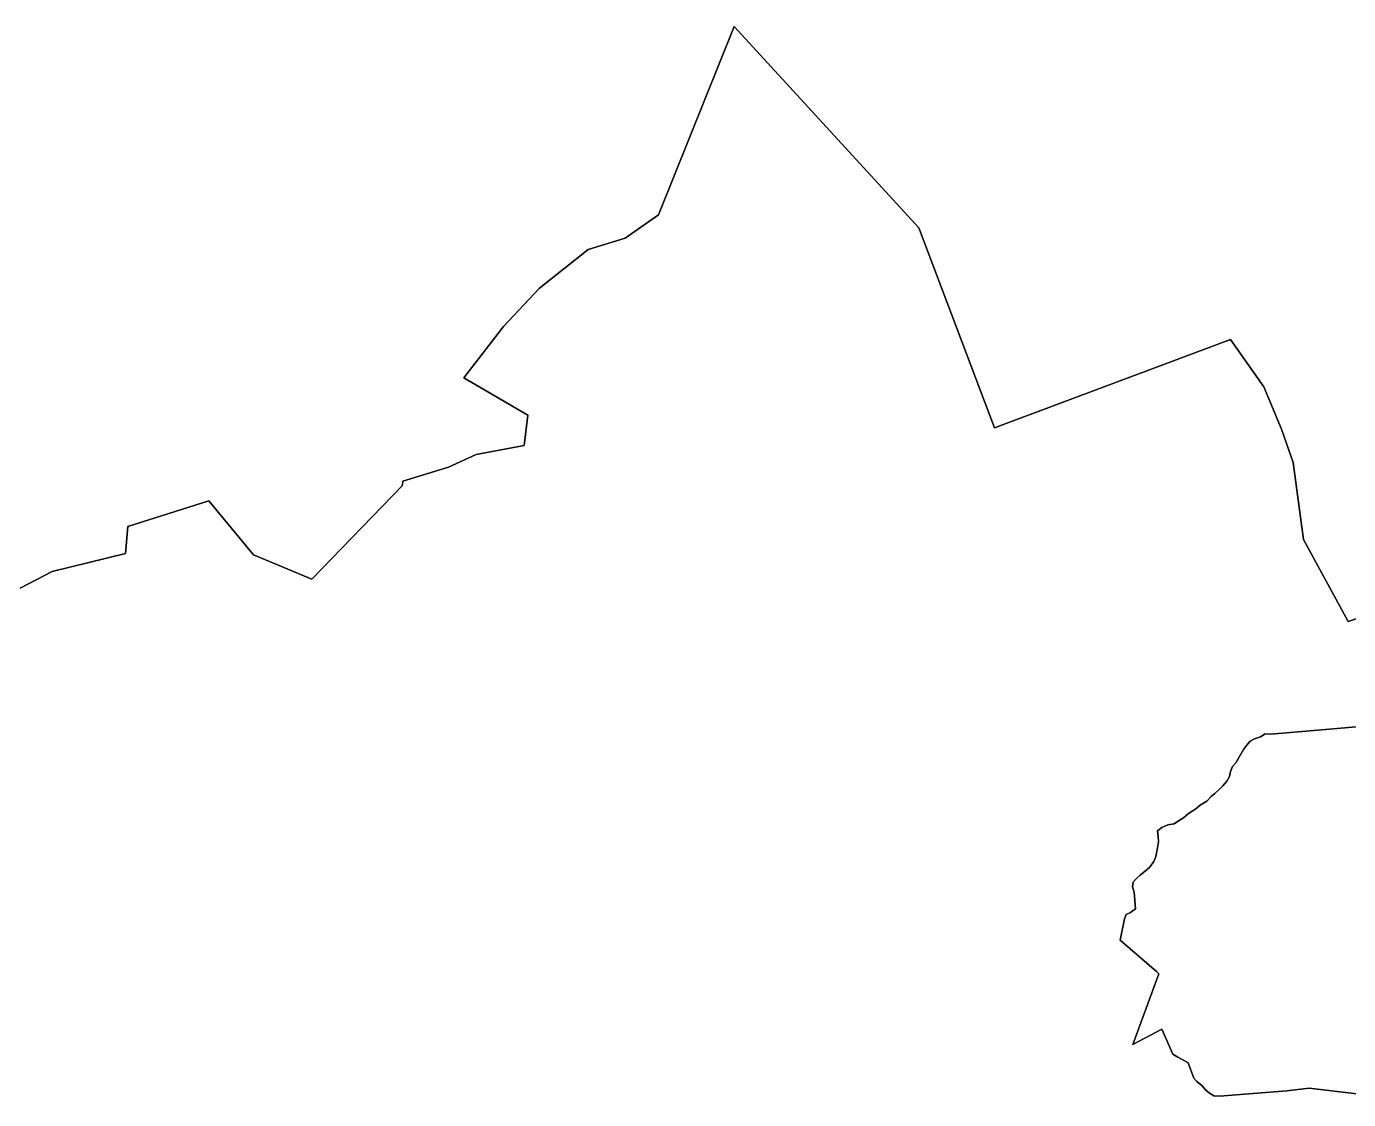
# Model space of a CAD drawing. Header units: inches. Extents: x 33.9 to 41.9, y -4.8 to 5.4.
# Drawn here: x 36.3071 to 36.6038, y -0.1026 to 0.1381 of the extents above; entities that cross this region are included whole.
import ezdxf

# ---------------------------------------------------------------- set-up
doc = ezdxf.new("R2010")
doc.units = ezdxf.units.IN
doc.header["$MEASUREMENT"] = 0
doc.layers.add('Counties', color=7, linetype='Continuous')

msp = doc.modelspace()

# ---------------------------------------------------------------- linework, layer by layer
at = {"layer": 'Counties'}
for points in [[(36.63683, 0.016), (36.60378, 0.00464), (36.59371, 0.02305), (36.59141, 0.04032), (36.58882, 0.0478), (36.58479, 0.05729), (36.57731, 0.06794), (36.52437, 0.04809), (36.50739, 0.09297), (36.46596, 0.13814), (36.45934, 0.12174), (36.44898, 0.09585), (36.4415, 0.09067), (36.43315, 0.08808), (36.42222, 0.07945), (36.41416, 0.07081), (36.40524, 0.05931), (36.41963, 0.05096), (36.41876, 0.0441), (36.40799, 0.0421), (36.40178, 0.03928), (36.39157, 0.03609), (36.39142, 0.03505), (36.37117, 0.01414), (36.35805, 0.0196), (36.34798, 0.03169), (36.32985, 0.02593), (36.32928, 0.01989), (36.31288, 0.01586), (36.30568, 0.01212)], [(36.30568, 0.01212), (36.31288, 0.01586), (36.32928, 0.01989), (36.32985, 0.02593), (36.34798, 0.03169), (36.35805, 0.0196), (36.37117, 0.01414), (36.39142, 0.03505), (36.39157, 0.03579), (36.39157, 0.03609), (36.40178, 0.03928), (36.40799, 0.0421), (36.41876, 0.0441), (36.41963, 0.05096), (36.40524, 0.05931), (36.41416, 0.07081), (36.42222, 0.07945), (36.43315, 0.08808), (36.4415, 0.09067), (36.44898, 0.09585), (36.46596, 0.13814), (36.50739, 0.09297), (36.52437, 0.04809), (36.57731, 0.06794), (36.58479, 0.05729), (36.58882, 0.0478), (36.59141, 0.04032), (36.59371, 0.02305), (36.60378, 0.00464), (36.63683, 0.016)], [(36.63683, 0.016), (36.60378, 0.00464), (36.59371, 0.02305), (36.59141, 0.04032), (36.58882, 0.0478), (36.58479, 0.05729), (36.57731, 0.06794), (36.52437, 0.04809), (36.50739, 0.09297), (36.46596, 0.13814), (36.45934, 0.12174), (36.44898, 0.09585), (36.4415, 0.09067), (36.43315, 0.08808), (36.42222, 0.07945), (36.41416, 0.07081), (36.40524, 0.05931), (36.41963, 0.05096), (36.41876, 0.0441), (36.40799, 0.0421), (36.40178, 0.03928), (36.39157, 0.03609), (36.39142, 0.03505), (36.37117, 0.01414), (36.35805, 0.0196), (36.34798, 0.03169), (36.32985, 0.02593), (36.32928, 0.01989), (36.31288, 0.01586), (36.30568, 0.01212)], [(36.30568, 0.01212), (36.31288, 0.01586), (36.32928, 0.01989), (36.32985, 0.02593), (36.34798, 0.03169), (36.35805, 0.0196), (36.37117, 0.01414), (36.39142, 0.03505), (36.39157, 0.03579), (36.39157, 0.03609), (36.40178, 0.03928), (36.40799, 0.0421), (36.41876, 0.0441), (36.41963, 0.05096), (36.40524, 0.05931), (36.41416, 0.07081), (36.42222, 0.07945), (36.43315, 0.08808), (36.4415, 0.09067), (36.44898, 0.09585), (36.46596, 0.13814), (36.50739, 0.09297), (36.52437, 0.04809), (36.57731, 0.06794), (36.58479, 0.05729), (36.58882, 0.0478), (36.59141, 0.04032), (36.59371, 0.02305), (36.60378, 0.00464), (36.63683, 0.016)], [(36.65063, -0.01502), (36.59956, -0.01948), (36.58643, -0.02063), (36.58513, -0.02054), (36.5841, -0.02124), (36.58276, -0.02168), (36.58176, -0.02224), (36.58094, -0.02315), (36.58029, -0.0241), (36.57855, -0.02706), (36.57776, -0.02786), (36.57733, -0.02899), (36.57715, -0.03013), (36.57649, -0.0312), (36.57563, -0.0322), (36.5749, -0.03297), (36.57385, -0.03398), (36.57297, -0.03462), (36.57202, -0.03567), (36.57055, -0.03653), (36.56955, -0.03736), (36.56793, -0.03846), (36.56679, -0.03938), (36.56591, -0.0399), (36.56472, -0.04072), (36.5633, -0.04101), (36.56195, -0.04161), (36.56098, -0.04231), (36.56112, -0.04362), (36.56115, -0.04482), (36.56092, -0.04615), (36.56056, -0.04805), (36.5601, -0.04923), (36.55917, -0.05054), (36.55791, -0.05158), (36.55707, -0.05229), (36.55622, -0.05302), (36.55546, -0.05385), (36.55531, -0.05485), (36.5557, -0.05607), (36.55602, -0.05985), (36.55488, -0.06061), (36.5539, -0.06112), (36.55355, -0.06208), (36.55255, -0.06685), (36.56071, -0.07389), (36.56129, -0.0744), (36.55538, -0.09024), (36.56191, -0.08679), (36.56438, -0.0924), (36.5655, -0.0931), (36.56652, -0.09362), (36.56783, -0.09437), (36.56913, -0.09779), (36.5698, -0.09854), (36.57099, -0.09951), (36.57164, -0.10033), (36.57264, -0.10118), (36.57357, -0.10176), (36.5749, -0.10185), (36.58998, -0.10066), (36.59496, -0.10008), (36.61634, -0.10261)], [(36.65063, -0.01502), (36.59956, -0.01948), (36.58643, -0.02063), (36.58513, -0.02054), (36.5841, -0.02124), (36.58276, -0.02168), (36.58176, -0.02224), (36.58094, -0.02315), (36.58029, -0.0241), (36.57855, -0.02706), (36.57776, -0.02786), (36.57733, -0.02899), (36.57715, -0.03013), (36.57649, -0.0312), (36.57563, -0.0322), (36.5749, -0.03297), (36.57385, -0.03398), (36.57297, -0.03462), (36.57202, -0.03567), (36.57055, -0.03653), (36.56955, -0.03736), (36.56793, -0.03846), (36.56679, -0.03938), (36.56591, -0.0399), (36.56472, -0.04072), (36.5633, -0.04101), (36.56195, -0.04161), (36.56098, -0.04231), (36.56112, -0.04362), (36.56115, -0.04482), (36.56092, -0.04615), (36.56056, -0.04805), (36.5601, -0.04923), (36.55917, -0.05054), (36.55791, -0.05158), (36.55707, -0.05229), (36.55622, -0.05302), (36.55546, -0.05385), (36.55531, -0.05485), (36.5557, -0.05607), (36.55602, -0.05985), (36.55488, -0.06061), (36.5539, -0.06112), (36.55355, -0.06208), (36.55255, -0.06685), (36.56071, -0.07389), (36.56129, -0.0744), (36.55538, -0.09024), (36.56191, -0.08679), (36.56438, -0.0924), (36.5655, -0.0931), (36.56652, -0.09362), (36.56783, -0.09437), (36.56913, -0.09779), (36.5698, -0.09854), (36.57099, -0.09951), (36.57164, -0.10033), (36.57264, -0.10118), (36.57357, -0.10176), (36.5749, -0.10185), (36.58998, -0.10066), (36.59496, -0.10008), (36.61634, -0.10261)], [(36.61634, -0.10261), (36.59496, -0.10008), (36.58998, -0.10066), (36.5749, -0.10185), (36.57357, -0.10176), (36.57264, -0.10118), (36.57164, -0.10033), (36.57099, -0.09951), (36.5698, -0.09854), (36.56913, -0.09779), (36.56783, -0.09437), (36.56652, -0.09362), (36.5655, -0.0931), (36.56438, -0.0924), (36.56191, -0.08679), (36.55538, -0.09024), (36.56129, -0.0744), (36.56071, -0.07389), (36.55255, -0.06685), (36.55355, -0.06208), (36.5539, -0.06112), (36.55488, -0.06061), (36.55602, -0.05985), (36.5557, -0.05607), (36.55531, -0.05485), (36.55546, -0.05385), (36.55622, -0.05302), (36.55707, -0.05229), (36.55791, -0.05158), (36.55917, -0.05054), (36.5601, -0.04923), (36.56056, -0.04805), (36.56092, -0.04615), (36.56115, -0.04482), (36.56112, -0.04362), (36.56098, -0.04231), (36.56195, -0.04161), (36.5633, -0.04101), (36.56472, -0.04072), (36.56591, -0.0399), (36.56679, -0.03938), (36.56793, -0.03846), (36.56955, -0.03736), (36.57055, -0.03653), (36.57202, -0.03567), (36.57297, -0.03462), (36.57385, -0.03398), (36.5749, -0.03297), (36.57563, -0.0322), (36.57649, -0.0312), (36.57715, -0.03013), (36.57733, -0.02899), (36.57776, -0.02786), (36.57855, -0.02706), (36.58029, -0.0241), (36.58094, -0.02315), (36.58176, -0.02224), (36.58276, -0.02168), (36.5841, -0.02124), (36.58513, -0.02054), (36.58643, -0.02063), (36.59956, -0.01948), (36.62513, -0.01725)], [(36.61634, -0.10261), (36.59496, -0.10008), (36.58998, -0.10066), (36.5749, -0.10185), (36.57357, -0.10176), (36.57264, -0.10118), (36.57164, -0.10033), (36.57099, -0.09951), (36.5698, -0.09854), (36.56913, -0.09779), (36.56783, -0.09437), (36.56652, -0.09362), (36.5655, -0.0931), (36.56438, -0.0924), (36.56191, -0.08679), (36.55538, -0.09024), (36.56129, -0.0744), (36.56071, -0.07389), (36.55255, -0.06685), (36.55355, -0.06208), (36.5539, -0.06112), (36.55488, -0.06061), (36.55602, -0.05985), (36.5557, -0.05607), (36.55531, -0.05485), (36.55546, -0.05385), (36.55622, -0.05302), (36.55707, -0.05229), (36.55791, -0.05158), (36.55917, -0.05054), (36.5601, -0.04923), (36.56056, -0.04805), (36.56092, -0.04615), (36.56115, -0.04482), (36.56112, -0.04362), (36.56098, -0.04231), (36.56195, -0.04161), (36.5633, -0.04101), (36.56472, -0.04072), (36.56591, -0.0399), (36.56679, -0.03938), (36.56793, -0.03846), (36.56955, -0.03736), (36.57055, -0.03653), (36.57202, -0.03567), (36.57297, -0.03462), (36.57385, -0.03398), (36.5749, -0.03297), (36.57563, -0.0322), (36.57649, -0.0312), (36.57715, -0.03013), (36.57733, -0.02899), (36.57776, -0.02786), (36.57855, -0.02706), (36.58029, -0.0241), (36.58094, -0.02315), (36.58176, -0.02224), (36.58276, -0.02168), (36.5841, -0.02124), (36.58513, -0.02054), (36.58643, -0.02063), (36.59956, -0.01948), (36.62513, -0.01725)]]:
    msp.add_lwpolyline(points, dxfattribs=at)

doc.saveas('drawing.dxf')
